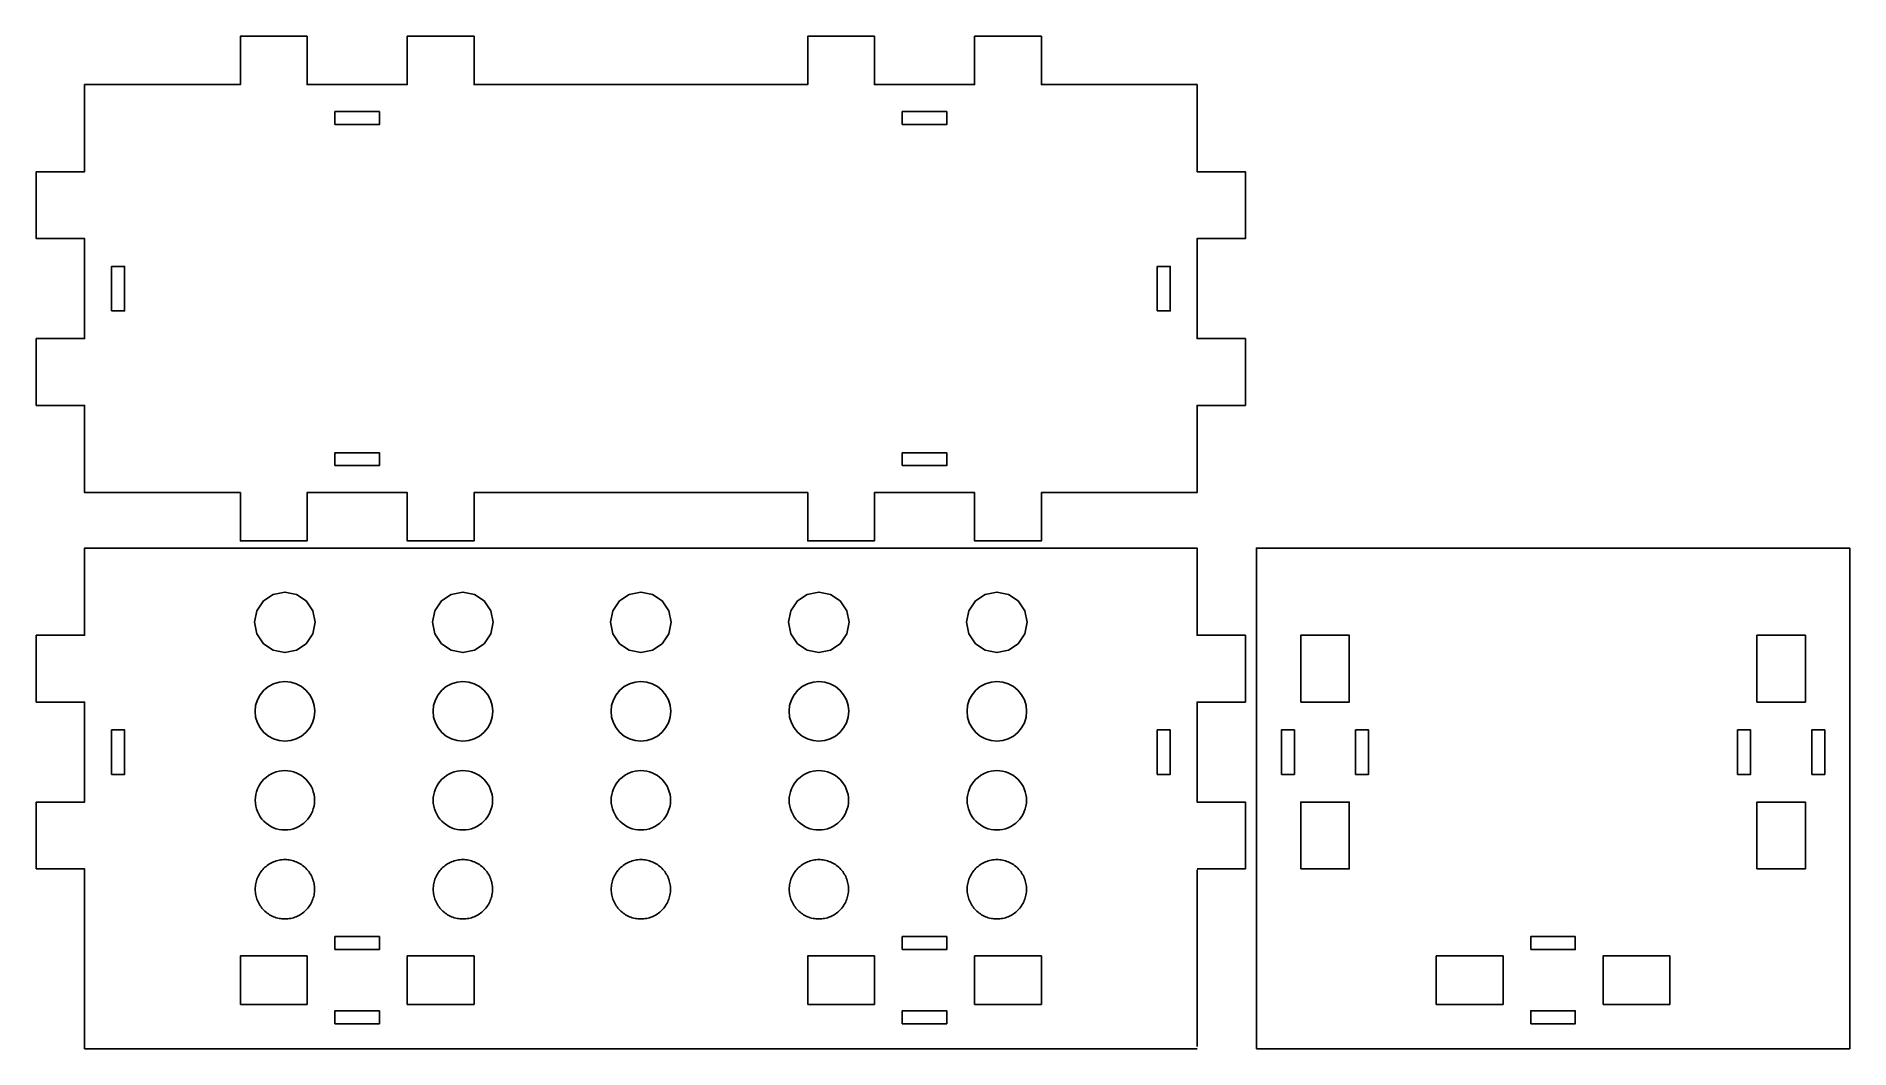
# Model space of a CAD drawing. Extents: x 2 to 246, y 53 to 189.
import ezdxf

# ---------------------------------------------------------------- set-up
doc = ezdxf.new("R2010")
doc.units = 0
doc.layers.get('0').update_dxf_attribs({"linetype": 'CONTINUOUS'})

msp = doc.modelspace()

# ---------------------------------------------------------------- linework, layer by layer
at = {"color": 7}
for points in [[(1.634055, 139.536019), (1.634055, 148.536018), (8.159055, 148.536018), (8.159055, 162.036019), (1.634055, 162.036019), (1.634055, 171.036018), (8.159055, 171.036018), (8.159055, 182.786019), (29.159056, 182.786019), (29.159056, 189.311019), (38.159055, 189.311019), (38.159055, 182.786019), (51.659056, 182.786019), (51.659056, 189.311019), (60.659055, 189.311019), (60.659055, 182.786019), (105.659055, 182.786019), (105.659055, 189.311019), (114.659054, 189.311019), (114.659054, 182.786019), (128.159056, 182.786019), (128.159056, 189.311019), (137.159055, 189.311019), (137.159055, 182.786019), (158.159055, 182.786019), (158.159055, 171.036018), (164.684055, 171.036018), (164.684055, 162.036019), (158.159055, 162.036019), (158.159055, 148.536018), (164.684055, 148.536018), (164.684055, 139.536019), (158.159055, 139.536019), (158.159055, 127.786018), (137.159055, 127.786018), (137.159055, 121.261018), (128.159056, 121.261018), (128.159056, 127.786018), (114.659054, 127.786018), (114.659054, 121.261018), (105.659055, 121.261018), (105.659055, 127.786018), (60.659055, 127.786018), (60.659055, 121.261018), (51.659056, 121.261018), (51.659056, 127.786018), (38.159055, 127.786018), (38.159055, 121.261018), (29.159056, 121.261018), (29.159056, 127.786018), (8.159055, 127.786018), (8.159055, 139.536019), (1.634055, 139.536019)], [(41.909055, 177.411017), (41.909055, 179.161018), (47.909054, 179.161018), (47.909054, 177.411017), (41.909055, 177.411017)], [(118.409054, 177.411017), (118.409054, 179.161018), (124.409056, 179.161018), (124.409056, 177.411017), (118.409054, 177.411017)], [(11.784055, 152.286017), (11.784055, 158.286017), (13.534055, 158.286017), (13.534055, 152.286017), (11.784055, 152.286017)], [(152.784054, 152.286017), (152.784054, 158.286017), (154.534054, 158.286017), (154.534054, 152.286017), (152.784054, 152.286017)], [(41.909055, 131.411019), (41.909055, 133.161017), (47.909054, 133.161017), (47.909054, 131.411019), (41.909055, 131.411019)], [(118.409054, 131.411019), (118.409054, 133.161017), (124.409056, 133.161017), (124.409056, 131.411019), (118.409054, 131.411019)], [(1.634055, 77.036017), (1.634055, 86.036019), (8.159055, 86.036019), (8.159055, 99.536017), (1.634055, 99.536017), (1.634055, 108.536019), (8.159055, 108.536019), (8.159055, 120.286019), (158.159055, 120.286019), (158.159055, 108.536019), (164.684055, 108.536019), (164.684055, 99.536017), (158.159055, 99.536017), (158.159055, 86.036019), (164.684055, 86.036019), (164.684055, 77.036017), (158.159055, 77.036017)], [(166.159056, 52.786019), (166.159056, 120.286019), (246.159054, 120.286019), (246.159054, 52.786019), (166.159056, 52.786019)], [(31.081054, 110.286017), (31.391056, 111.847019), (32.275055, 113.170017), (33.598056, 114.054019), (35.159055, 114.364018), (36.720055, 114.054019), (38.043056, 113.170017), (38.927055, 111.847019), (39.237054, 110.286017), (38.927055, 108.725017), (38.043056, 107.402019), (36.720055, 106.518017), (35.159055, 106.208019), (33.598056, 106.518017), (32.275055, 107.402019), (31.391056, 108.725017), (31.081054, 110.286017)], [(55.081054, 110.286017), (55.391056, 111.847019), (56.275055, 113.170017), (57.598056, 114.054019), (59.159055, 114.364018), (60.720055, 114.054019), (62.043056, 113.170017), (62.927055, 111.847019), (63.237056, 110.286017), (62.927055, 108.725017), (62.043056, 107.402019), (60.720055, 106.518017), (59.159055, 106.208019), (57.598056, 106.518017), (56.275055, 107.402019), (55.391056, 108.725017), (55.081054, 110.286017)], [(79.081054, 110.286017), (79.391056, 111.847019), (80.275055, 113.170017), (81.598056, 114.054019), (83.159055, 114.364018), (84.720055, 114.054019), (86.043056, 113.170017), (86.927055, 111.847019), (87.237056, 110.286017), (86.927055, 108.725017), (86.043056, 107.402019), (84.720055, 106.518017), (83.159055, 106.208019), (81.598056, 106.518017), (80.275055, 107.402019), (79.391056, 108.725017), (79.081054, 110.286017)], [(103.081054, 110.286017), (103.391056, 111.847019), (104.275055, 113.170017), (105.598056, 114.054019), (107.159055, 114.364018), (108.720055, 114.054019), (110.043056, 113.170017), (110.927055, 111.847019), (111.237056, 110.286017), (110.927055, 108.725017), (110.043056, 107.402019), (108.720055, 106.518017), (107.159055, 106.208019), (105.598056, 106.518017), (104.275055, 107.402019), (103.391056, 108.725017), (103.081054, 110.286017)], [(127.081054, 110.286017), (127.391056, 111.847019), (128.275055, 113.170017), (129.598056, 114.054019), (131.159055, 114.364018), (132.720055, 114.054019), (134.043056, 113.170017), (134.927055, 111.847019), (135.237056, 110.286017), (134.927055, 108.725017), (134.043056, 107.402019), (132.720055, 106.518017), (131.159055, 106.208019), (129.598056, 106.518017), (128.275055, 107.402019), (127.391056, 108.725017), (127.081054, 110.286017)], [(172.134056, 99.536016), (172.134056, 108.536018), (178.684055, 108.536018), (178.684055, 99.536016), (172.134056, 99.536016)], [(233.634054, 99.536017), (233.634054, 108.536019), (240.184054, 108.536019), (240.184054, 99.536017), (233.634054, 99.536017)], [(31.140056, 98.286018), (31.217054, 99.070017), (31.446055, 99.824019), (31.817056, 100.519017), (32.317055, 101.128019), (32.926054, 101.628018), (33.621054, 101.999018), (34.375056, 102.228019), (35.159055, 102.305018), (35.943055, 102.228019), (36.697054, 101.999018), (37.392054, 101.628018), (38.001056, 101.128019), (38.501055, 100.519017), (38.872056, 99.824019), (39.101056, 99.070017), (39.178055, 98.286018), (39.101056, 97.502019), (38.872056, 96.748017), (38.501055, 96.05302), (38.001056, 95.444018), (37.392054, 94.944019), (36.697054, 94.573018), (35.943055, 94.344017), (35.159055, 94.267019), (34.375056, 94.344017), (33.621054, 94.573018), (32.926054, 94.944019), (32.317055, 95.444018), (31.817056, 96.05302), (31.446055, 96.748017), (31.217054, 97.502019), (31.140056, 98.286018)], [(55.140056, 98.286018), (55.217054, 99.070017), (55.446055, 99.824019), (55.817056, 100.519017), (56.317055, 101.128019), (56.926054, 101.628018), (57.621054, 101.999018), (58.375056, 102.228019), (59.159055, 102.305018), (59.943055, 102.228019), (60.697056, 101.999018), (61.392054, 101.628018), (62.001056, 101.128019), (62.501055, 100.519017), (62.872056, 99.824019), (63.101056, 99.070017), (63.178055, 98.286018), (63.101056, 97.502019), (62.872056, 96.748017), (62.501055, 96.05302), (62.001056, 95.444018), (61.392054, 94.944019), (60.697056, 94.573018), (59.943055, 94.344017), (59.159055, 94.267019), (58.375056, 94.344017), (57.621054, 94.573018), (56.926054, 94.944019), (56.317055, 95.444018), (55.817056, 96.05302), (55.446055, 96.748017), (55.217054, 97.502019), (55.140056, 98.286018)], [(79.140056, 98.286018), (79.217054, 99.070017), (79.446055, 99.824019), (79.817056, 100.519017), (80.317055, 101.128019), (80.926054, 101.628018), (81.621054, 101.999018), (82.375056, 102.228019), (83.159055, 102.305018), (83.943055, 102.228019), (84.697056, 101.999018), (85.392054, 101.628018), (86.001056, 101.128019), (86.501055, 100.519017), (86.872056, 99.824019), (87.101056, 99.070017), (87.178055, 98.286018), (87.101056, 97.502019), (86.872056, 96.748017), (86.501055, 96.05302), (86.001056, 95.444018), (85.392054, 94.944019), (84.697056, 94.573018), (83.943055, 94.344017), (83.159055, 94.267019), (82.375056, 94.344017), (81.621054, 94.573018), (80.926054, 94.944019), (80.317055, 95.444018), (79.817056, 96.05302), (79.446055, 96.748017), (79.217054, 97.502019), (79.140056, 98.286018)], [(103.140056, 98.286018), (103.217054, 99.070017), (103.446055, 99.824019), (103.817056, 100.519017), (104.317055, 101.128019), (104.926054, 101.628018), (105.621054, 101.999018), (106.375056, 102.228019), (107.159055, 102.305018), (107.943055, 102.228019), (108.697056, 101.999018), (109.392054, 101.628018), (110.001056, 101.128019), (110.501055, 100.519017), (110.872056, 99.824019), (111.101056, 99.070017), (111.178055, 98.286018), (111.101056, 97.502019), (110.872056, 96.748017), (110.501055, 96.05302), (110.001056, 95.444018), (109.392054, 94.944019), (108.697056, 94.573018), (107.943055, 94.344017), (107.159055, 94.267019), (106.375056, 94.344017), (105.621054, 94.573018), (104.926054, 94.944019), (104.317055, 95.444018), (103.817056, 96.05302), (103.446055, 96.748017), (103.217054, 97.502019), (103.140056, 98.286018)], [(127.140056, 98.286018), (127.217054, 99.070017), (127.446055, 99.824019), (127.817056, 100.519017), (128.317055, 101.128019), (128.926054, 101.628018), (129.621054, 101.999018), (130.375056, 102.228019), (131.159055, 102.305018), (131.943054, 102.228019), (132.697056, 101.999018), (133.392054, 101.628018), (134.001056, 101.128019), (134.501055, 100.519017), (134.872055, 99.824019), (135.101056, 99.070017), (135.178055, 98.286018), (135.101056, 97.502019), (134.872055, 96.748017), (134.501055, 96.05302), (134.001056, 95.444018), (133.392054, 94.944019), (132.697056, 94.573018), (131.943054, 94.344017), (131.159055, 94.267019), (130.375056, 94.344017), (129.621054, 94.573018), (128.926054, 94.944019), (128.317055, 95.444018), (127.817056, 96.05302), (127.446055, 96.748017), (127.217054, 97.502019), (127.140056, 98.286018)], [(11.784055, 89.786018), (11.784055, 95.786018), (13.534055, 95.786018), (13.534055, 89.786018), (11.784055, 89.786018)], [(152.784054, 89.786018), (152.784054, 95.786018), (154.534054, 95.786018), (154.534054, 89.786018), (152.784054, 89.786018)], [(169.534055, 89.786018), (169.534055, 95.786017), (171.284056, 95.786017), (171.284056, 89.786018), (169.534055, 89.786018)], [(179.534058, 89.786018), (179.534058, 95.786017), (181.284056, 95.786017), (181.284056, 89.786018), (179.534058, 89.786018)], [(231.034054, 89.786018), (231.034054, 95.786018), (232.784055, 95.786018), (232.784055, 89.786018), (231.034054, 89.786018)], [(241.034056, 89.786018), (241.034056, 95.786018), (242.784054, 95.786018), (242.784054, 89.786018), (241.034056, 89.786018)], [(31.154054, 86.286017), (31.173047, 86.679017), (31.231055, 87.067019), (31.327056, 87.449018), (31.459054, 87.819017), (31.627056, 88.174019), (31.829056, 88.511017), (32.063055, 88.827019), (32.327054, 89.118018), (32.618056, 89.382017), (32.934055, 89.616019), (33.271054, 89.818019), (33.626055, 89.986018), (33.996054, 90.118019), (34.378056, 90.214017), (34.766055, 90.272019), (35.159055, 90.291013), (35.552055, 90.272025), (35.940055, 90.214017), (36.322054, 90.118019), (36.692055, 89.986018), (37.047054, 89.818019), (37.384056, 89.616019), (37.700054, 89.382017), (37.991054, 89.118018), (38.255056, 88.827019), (38.489055, 88.511017), (38.691055, 88.174019), (38.859054, 87.819017), (38.991055, 87.449018), (39.087055, 87.067019), (39.145055, 86.679017), (39.164048, 86.286017), (39.14506, 85.89302), (39.087055, 85.505018), (38.991055, 85.123019), (38.859054, 84.753017), (38.691055, 84.398018), (38.489055, 84.061019), (38.255056, 83.745018), (37.991054, 83.454018), (37.700054, 83.190019), (37.384056, 82.956018), (37.047054, 82.754017), (36.692055, 82.586019), (36.322054, 82.454018), (35.940055, 82.358017), (35.552055, 82.300017), (35.159055, 82.281024), (34.766055, 82.300012), (34.378056, 82.358017), (33.996054, 82.454018), (33.626055, 82.586019), (33.271054, 82.754017), (32.934055, 82.956018), (32.618056, 83.190019), (32.327054, 83.454018), (32.063055, 83.745018), (31.829056, 84.061019), (31.627056, 84.398018), (31.459054, 84.753017), (31.327056, 85.123019), (31.231055, 85.505018), (31.173056, 85.89302), (31.154062, 86.286017)], [(55.154054, 86.286017), (55.173047, 86.679017), (55.231055, 87.067019), (55.327056, 87.449018), (55.459054, 87.819017), (55.627056, 88.174019), (55.829056, 88.511017), (56.063055, 88.827019), (56.327054, 89.118018), (56.618056, 89.382017), (56.934055, 89.616019), (57.271054, 89.818019), (57.626055, 89.986018), (57.996054, 90.118019), (58.378056, 90.214017), (58.766055, 90.272019), (59.159055, 90.291013), (59.552055, 90.272025), (59.940055, 90.214017), (60.322054, 90.118019), (60.692055, 89.986018), (61.047054, 89.818019), (61.384056, 89.616019), (61.700054, 89.382017), (61.991054, 89.118018), (62.255056, 88.827019), (62.489055, 88.511017), (62.691055, 88.174019), (62.859054, 87.819017), (62.991055, 87.449018), (63.087055, 87.067019), (63.145055, 86.679017), (63.164048, 86.286017), (63.14506, 85.89302), (63.087055, 85.505018), (62.991055, 85.123019), (62.859054, 84.753017), (62.691055, 84.398018), (62.489055, 84.061019), (62.255056, 83.745018), (61.991054, 83.454018), (61.700054, 83.190019), (61.384056, 82.956018), (61.047054, 82.754017), (60.692055, 82.586019), (60.322054, 82.454018), (59.940055, 82.358017), (59.552055, 82.300017), (59.159055, 82.281024), (58.766055, 82.300012), (58.378056, 82.358017), (57.996054, 82.454018), (57.626055, 82.586019), (57.271054, 82.754017), (56.934055, 82.956018), (56.618056, 83.190019), (56.327054, 83.454018), (56.063055, 83.745018), (55.829056, 84.061019), (55.627056, 84.398018), (55.459054, 84.753017), (55.327056, 85.123019), (55.231055, 85.505018), (55.173056, 85.89302), (55.154062, 86.286017)], [(79.154054, 86.286017), (79.173047, 86.679017), (79.231055, 87.067019), (79.327056, 87.449018), (79.459054, 87.819017), (79.627055, 88.174019), (79.829056, 88.511017), (80.063055, 88.827019), (80.327054, 89.118018), (80.618056, 89.382017), (80.934055, 89.616019), (81.271056, 89.818019), (81.626055, 89.986018), (81.996054, 90.118019), (82.378056, 90.214017), (82.766055, 90.272019), (83.159055, 90.291013), (83.552055, 90.272025), (83.940055, 90.214017), (84.322054, 90.118019), (84.692055, 89.986018), (85.047054, 89.818019), (85.384056, 89.616019), (85.700054, 89.382017), (85.991054, 89.118018), (86.255056, 88.827019), (86.489055, 88.511017), (86.691055, 88.174019), (86.859056, 87.819017), (86.991055, 87.449018), (87.087055, 87.067019), (87.145055, 86.679017), (87.164048, 86.286017), (87.14506, 85.89302), (87.087055, 85.505018), (86.991055, 85.123019), (86.859056, 84.753017), (86.691055, 84.398018), (86.489055, 84.061019), (86.255056, 83.745018), (85.991054, 83.454018), (85.700054, 83.190019), (85.384056, 82.956018), (85.047054, 82.754017), (84.692055, 82.586019), (84.322054, 82.454018), (83.940055, 82.358017), (83.552055, 82.300017), (83.159055, 82.281024), (82.766055, 82.300012), (82.378056, 82.358017), (81.996054, 82.454018), (81.626055, 82.586019), (81.271056, 82.754017), (80.934055, 82.956018), (80.618056, 83.190019), (80.327054, 83.454018), (80.063055, 83.745018), (79.829056, 84.061019), (79.627055, 84.398018), (79.459054, 84.753017), (79.327056, 85.123019), (79.231055, 85.505018), (79.173056, 85.89302), (79.154062, 86.286017)], [(103.154054, 86.286017), (103.173047, 86.679017), (103.231055, 87.067019), (103.327056, 87.449018), (103.459054, 87.819017), (103.627055, 88.174019), (103.829056, 88.511017), (104.063055, 88.827019), (104.327054, 89.118018), (104.618056, 89.382017), (104.934055, 89.616019), (105.271056, 89.818019), (105.626055, 89.986018), (105.996054, 90.118019), (106.378056, 90.214017), (106.766055, 90.272019), (107.159055, 90.291013), (107.552055, 90.272025), (107.940054, 90.214017), (108.322056, 90.118019), (108.692055, 89.986018), (109.047054, 89.818019), (109.384056, 89.616019), (109.700054, 89.382017), (109.991054, 89.118018), (110.255056, 88.827019), (110.489055, 88.511017), (110.691055, 88.174019), (110.859056, 87.819017), (110.991055, 87.449018), (111.087055, 87.067019), (111.145055, 86.679017), (111.164048, 86.286017), (111.14506, 85.89302), (111.087055, 85.505018), (110.991055, 85.123019), (110.859056, 84.753017), (110.691055, 84.398018), (110.489055, 84.061019), (110.255056, 83.745018), (109.991054, 83.454018), (109.700054, 83.190019), (109.384056, 82.956018), (109.047054, 82.754017), (108.692055, 82.586019), (108.322056, 82.454018), (107.940054, 82.358017), (107.552055, 82.300017), (107.159055, 82.281024), (106.766055, 82.300012), (106.378056, 82.358017), (105.996054, 82.454018), (105.626055, 82.586019), (105.271056, 82.754017), (104.934055, 82.956018), (104.618056, 83.190019), (104.327054, 83.454018), (104.063055, 83.745018), (103.829056, 84.061019), (103.627055, 84.398018), (103.459054, 84.753017), (103.327056, 85.123019), (103.231055, 85.505018), (103.173056, 85.89302), (103.154062, 86.286017)], [(127.154054, 86.286017), (127.173047, 86.679017), (127.231055, 87.067019), (127.327056, 87.449018), (127.459054, 87.819017), (127.627055, 88.174019), (127.829056, 88.511017), (128.063055, 88.827019), (128.327054, 89.118018), (128.618056, 89.382017), (128.934055, 89.616019), (129.271056, 89.818019), (129.626055, 89.986018), (129.996054, 90.118019), (130.378056, 90.214017), (130.766055, 90.272019), (131.159055, 90.291013), (131.552055, 90.272025), (131.940054, 90.214017), (132.322056, 90.118019), (132.692055, 89.986018), (133.047054, 89.818019), (133.384056, 89.616019), (133.700054, 89.382017), (133.991054, 89.118018), (134.255056, 88.827019), (134.489055, 88.511017), (134.691055, 88.174019), (134.859056, 87.819017), (134.991054, 87.449018), (135.087055, 87.067019), (135.145055, 86.679017), (135.164048, 86.286017), (135.14506, 85.89302), (135.087055, 85.505018), (134.991054, 85.123019), (134.859056, 84.753017), (134.691055, 84.398018), (134.489055, 84.061019), (134.255056, 83.745018), (133.991054, 83.454018), (133.700054, 83.190019), (133.384056, 82.956018), (133.047054, 82.754017), (132.692055, 82.586019), (132.322056, 82.454018), (131.940054, 82.358017), (131.552055, 82.300017), (131.159055, 82.281024), (130.766055, 82.300012), (130.378056, 82.358017), (129.996054, 82.454018), (129.626055, 82.586019), (129.271056, 82.754017), (128.934055, 82.956018), (128.618056, 83.190019), (128.327054, 83.454018), (128.063055, 83.745018), (127.829056, 84.061019), (127.627055, 84.398018), (127.459054, 84.753017), (127.327056, 85.123019), (127.231055, 85.505018), (127.173056, 85.89302), (127.154062, 86.286017)], [(172.134056, 77.036016), (172.134056, 86.036018), (178.684055, 86.036018), (178.684055, 77.036016), (172.134056, 77.036016)], [(233.634054, 77.036017), (233.634054, 86.036019), (240.184054, 86.036019), (240.184054, 77.036017), (233.634054, 77.036017)], [(31.158056, 74.286018), (31.163051, 74.482019), (31.177052, 74.678019), (31.201044, 74.873018), (31.235055, 75.067017), (31.278054, 75.258017), (31.330056, 75.447018), (31.392055, 75.634019), (31.462054, 75.817017), (31.542056, 75.997019), (31.630056, 76.172019), (31.727055, 76.343017), (31.832056, 76.509018), (31.945055, 76.670017), (32.066055, 76.824017), (32.194054, 76.973019), (32.330054, 77.115019), (32.472054, 77.251019), (32.621056, 77.379019), (32.775054, 77.500018), (32.936056, 77.613017), (33.102056, 77.718018), (33.273055, 77.815018), (33.448055, 77.903018), (33.628056, 77.983019), (33.811055, 78.053019), (33.998055, 78.115017), (34.187054, 78.167017), (34.378056, 78.210019), (34.572056, 78.244018), (34.767054, 78.268007), (34.963055, 78.282017), (35.159055, 78.287012), (35.355056, 78.282022), (35.551056, 78.268019), (35.746055, 78.24403), (35.940055, 78.210019), (36.131054, 78.167017), (36.320055, 78.115017), (36.507056, 78.053019), (36.690054, 77.983019), (36.870056, 77.903018), (37.045056, 77.815018), (37.216055, 77.718018), (37.382055, 77.613017), (37.543054, 77.500018), (37.697054, 77.379019), (37.846054, 77.251019), (37.988054, 77.115019), (38.124054, 76.973019), (38.252056, 76.824017), (38.373056, 76.670017), (38.486055, 76.509018), (38.591055, 76.343017), (38.688055, 76.172019), (38.776055, 75.997019), (38.856054, 75.817017), (38.926056, 75.634019), (38.988055, 75.447018), (39.040054, 75.258017), (39.083056, 75.067017), (39.117056, 74.873018), (39.141044, 74.678019), (39.155054, 74.482019), (39.160049, 74.286018), (39.15506, 74.090018), (39.141056, 73.894017), (39.117067, 73.699019), (39.083056, 73.505019), (39.040054, 73.314019), (38.988055, 73.125018), (38.926056, 72.938018), (38.856054, 72.755019), (38.776055, 72.575018), (38.688055, 72.400017), (38.591055, 72.229019), (38.486055, 72.063019), (38.373056, 71.902019), (38.252056, 71.748019), (38.124054, 71.599017), (37.988054, 71.457017), (37.846054, 71.321017), (37.697054, 71.193018), (37.543054, 71.072018), (37.382055, 70.959019), (37.216055, 70.854018), (37.045056, 70.757018), (36.870056, 70.669019), (36.690054, 70.589017), (36.507056, 70.519018), (36.320055, 70.457019), (36.131054, 70.405017), (35.940055, 70.362017), (35.746055, 70.328018), (35.551056, 70.304029), (35.355056, 70.29002), (35.159055, 70.285021), (34.963055, 70.290014), (34.767054, 70.304015), (34.572056, 70.328007), (34.378056, 70.362017), (34.187054, 70.405017), (33.998055, 70.457019), (33.811055, 70.519018), (33.628056, 70.589017), (33.448055, 70.669019), (33.273055, 70.757018), (33.102056, 70.854018), (32.936056, 70.959019), (32.775054, 71.072018), (32.621056, 71.193018), (32.472054, 71.321017), (32.330054, 71.457017), (32.194054, 71.599017), (32.066055, 71.748019), (31.945055, 71.902019), (31.832056, 72.063019), (31.727055, 72.229019), (31.630056, 72.400017), (31.542056, 72.575018), (31.462054, 72.755019), (31.392055, 72.938018), (31.330056, 73.125018), (31.278054, 73.314019), (31.235055, 73.505019), (31.201055, 73.699019), (31.177066, 73.894017), (31.163057, 74.090018), (31.158059, 74.286018)], [(55.158056, 74.286018), (55.163051, 74.482019), (55.177052, 74.678019), (55.201044, 74.873018), (55.235054, 75.067017), (55.278054, 75.258017), (55.330056, 75.447018), (55.392055, 75.634019), (55.462054, 75.817017), (55.542056, 75.997019), (55.630056, 76.172019), (55.727055, 76.343017), (55.832056, 76.509018), (55.945055, 76.670017), (56.066055, 76.824017), (56.194054, 76.973019), (56.330054, 77.115019), (56.472054, 77.251019), (56.621056, 77.379019), (56.775054, 77.500018), (56.936056, 77.613017), (57.102056, 77.718018), (57.273055, 77.815018), (57.448055, 77.903018), (57.628056, 77.983019), (57.811055, 78.053019), (57.998055, 78.115017), (58.187054, 78.167017), (58.378056, 78.210019), (58.572056, 78.244018), (58.767054, 78.268007), (58.963055, 78.282017), (59.159055, 78.287012), (59.355056, 78.282022), (59.551056, 78.268019), (59.746055, 78.24403), (59.940055, 78.210019), (60.131054, 78.167017), (60.320055, 78.115017), (60.507056, 78.053019), (60.690054, 77.983019), (60.870056, 77.903018), (61.045056, 77.815018), (61.216055, 77.718018), (61.382055, 77.613017), (61.543054, 77.500018), (61.697054, 77.379019), (61.846054, 77.251019), (61.988054, 77.115019), (62.124054, 76.973019), (62.252056, 76.824017), (62.373056, 76.670017), (62.486055, 76.509018), (62.591055, 76.343017), (62.688055, 76.172019), (62.776055, 75.997019), (62.856056, 75.817017), (62.926056, 75.634019), (62.988055, 75.447018), (63.040054, 75.258017), (63.083056, 75.067017), (63.117055, 74.873018), (63.141044, 74.678019), (63.155054, 74.482019), (63.160049, 74.286018), (63.15506, 74.090018), (63.141056, 73.894017), (63.117067, 73.699019), (63.083056, 73.505019), (63.040054, 73.314019), (62.988055, 73.125018), (62.926056, 72.938018), (62.856056, 72.755019), (62.776055, 72.575018), (62.688055, 72.400017), (62.591055, 72.229019), (62.486055, 72.063019), (62.373056, 71.902019), (62.252056, 71.748019), (62.124054, 71.599017), (61.988054, 71.457017), (61.846054, 71.321017), (61.697054, 71.193018), (61.543054, 71.072018), (61.382055, 70.959019), (61.216055, 70.854018), (61.045056, 70.757018), (60.870056, 70.669019), (60.690054, 70.589017), (60.507056, 70.519018), (60.320055, 70.457019), (60.131054, 70.405017), (59.940055, 70.362017), (59.746055, 70.328018), (59.551056, 70.304029), (59.355056, 70.29002), (59.159055, 70.285021), (58.963055, 70.290014), (58.767054, 70.304015), (58.572056, 70.328007), (58.378056, 70.362017), (58.187054, 70.405017), (57.998055, 70.457019), (57.811055, 70.519018), (57.628056, 70.589017), (57.448055, 70.669019), (57.273055, 70.757018), (57.102056, 70.854018), (56.936056, 70.959019), (56.775054, 71.072018), (56.621056, 71.193018), (56.472054, 71.321017), (56.330054, 71.457017), (56.194054, 71.599017), (56.066055, 71.748019), (55.945055, 71.902019), (55.832056, 72.063019), (55.727055, 72.229019), (55.630056, 72.400017), (55.542056, 72.575018), (55.462054, 72.755019), (55.392055, 72.938018), (55.330056, 73.125018), (55.278054, 73.314019), (55.235054, 73.505019), (55.201055, 73.699019), (55.177066, 73.894017), (55.163057, 74.090018), (55.158059, 74.286018)], [(79.158056, 74.286018), (79.163051, 74.482019), (79.177052, 74.678019), (79.201044, 74.873018), (79.235054, 75.067017), (79.278054, 75.258017), (79.330056, 75.447018), (79.392055, 75.634019), (79.462054, 75.817017), (79.542056, 75.997019), (79.630056, 76.172019), (79.727055, 76.343017), (79.832056, 76.509018), (79.945055, 76.670017), (80.066055, 76.824017), (80.194054, 76.973019), (80.330054, 77.115019), (80.472054, 77.251019), (80.621056, 77.379019), (80.775054, 77.500018), (80.936056, 77.613017), (81.102056, 77.718018), (81.273055, 77.815018), (81.448055, 77.903018), (81.628056, 77.983019), (81.811055, 78.053019), (81.998055, 78.115017), (82.187054, 78.167017), (82.378056, 78.210019), (82.572056, 78.244018), (82.767054, 78.268007), (82.963055, 78.282017), (83.159055, 78.287012), (83.355056, 78.282022), (83.551056, 78.268019), (83.746055, 78.24403), (83.940055, 78.210019), (84.131054, 78.167017), (84.320055, 78.115017), (84.507056, 78.053019), (84.690054, 77.983019), (84.870056, 77.903018), (85.045056, 77.815018), (85.216055, 77.718018), (85.382055, 77.613017), (85.543054, 77.500018), (85.697054, 77.379019), (85.846054, 77.251019), (85.988054, 77.115019), (86.124054, 76.973019), (86.252056, 76.824017), (86.373056, 76.670017), (86.486055, 76.509018), (86.591055, 76.343017), (86.688055, 76.172019), (86.776055, 75.997019), (86.856056, 75.817017), (86.926056, 75.634019), (86.988055, 75.447018), (87.040054, 75.258017), (87.083056, 75.067017), (87.117055, 74.873018), (87.141044, 74.678019), (87.155054, 74.482019), (87.160049, 74.286018), (87.15506, 74.090018), (87.141056, 73.894017), (87.117067, 73.699019), (87.083056, 73.505019), (87.040054, 73.314019), (86.988055, 73.125018), (86.926056, 72.938018), (86.856056, 72.755019), (86.776055, 72.575018), (86.688055, 72.400017), (86.591055, 72.229019), (86.486055, 72.063019), (86.373056, 71.902019), (86.252056, 71.748019), (86.124054, 71.599017), (85.988054, 71.457017), (85.846054, 71.321017), (85.697054, 71.193018), (85.543054, 71.072018), (85.382055, 70.959019), (85.216055, 70.854018), (85.045056, 70.757018), (84.870056, 70.669019), (84.690054, 70.589017), (84.507056, 70.519018), (84.320055, 70.457019), (84.131054, 70.405017), (83.940055, 70.362017), (83.746055, 70.328018), (83.551056, 70.304029), (83.355056, 70.29002), (83.159055, 70.285021), (82.963055, 70.290014), (82.767054, 70.304015), (82.572056, 70.328007), (82.378056, 70.362017), (82.187054, 70.405017), (81.998055, 70.457019), (81.811055, 70.519018), (81.628056, 70.589017), (81.448055, 70.669019), (81.273055, 70.757018), (81.102056, 70.854018), (80.936056, 70.959019), (80.775054, 71.072018), (80.621056, 71.193018), (80.472054, 71.321017), (80.330054, 71.457017), (80.194054, 71.599017), (80.066055, 71.748019), (79.945055, 71.902019), (79.832056, 72.063019), (79.727055, 72.229019), (79.630056, 72.400017), (79.542056, 72.575018), (79.462054, 72.755019), (79.392055, 72.938018), (79.330056, 73.125018), (79.278054, 73.314019), (79.235054, 73.505019), (79.201055, 73.699019), (79.177066, 73.894017), (79.163057, 74.090018), (79.158059, 74.286018)], [(103.158056, 74.286018), (103.163051, 74.482019), (103.177052, 74.678019), (103.201044, 74.873018), (103.235054, 75.067017), (103.278054, 75.258017), (103.330056, 75.447018), (103.392055, 75.634019), (103.462054, 75.817017), (103.542056, 75.997019), (103.630055, 76.172019), (103.727055, 76.343017), (103.832056, 76.509018), (103.945055, 76.670017), (104.066055, 76.824017), (104.194054, 76.973019), (104.330054, 77.115019), (104.472054, 77.251019), (104.621056, 77.379019), (104.775054, 77.500018), (104.936056, 77.613017), (105.102056, 77.718018), (105.273054, 77.815018), (105.448055, 77.903018), (105.628056, 77.983019), (105.811055, 78.053019), (105.998055, 78.115017), (106.187054, 78.167017), (106.378056, 78.210019), (106.572056, 78.244018), (106.767054, 78.268007), (106.963055, 78.282017), (107.159055, 78.287012), (107.355056, 78.282022), (107.551056, 78.268019), (107.746055, 78.24403), (107.940054, 78.210019), (108.131054, 78.167017), (108.320055, 78.115017), (108.507056, 78.053019), (108.690054, 77.983019), (108.870056, 77.903018), (109.045056, 77.815018), (109.216055, 77.718018), (109.382055, 77.613017), (109.543054, 77.500018), (109.697054, 77.379019), (109.846056, 77.251019), (109.988054, 77.115019), (110.124054, 76.973019), (110.252056, 76.824017), (110.373056, 76.670017), (110.486055, 76.509018), (110.591055, 76.343017), (110.688055, 76.172019), (110.776055, 75.997019), (110.856056, 75.817017), (110.926056, 75.634019), (110.988054, 75.447018), (111.040054, 75.258017), (111.083056, 75.067017), (111.117055, 74.873018), (111.141044, 74.678019), (111.155054, 74.482019), (111.160049, 74.286018), (111.155059, 74.090018), (111.141056, 73.894017), (111.117067, 73.699019), (111.083056, 73.505019), (111.040054, 73.314019), (110.988054, 73.125018), (110.926056, 72.938018), (110.856056, 72.755019), (110.776055, 72.575018), (110.688055, 72.400017), (110.591055, 72.229019), (110.486055, 72.063019), (110.373056, 71.902019), (110.252056, 71.748019), (110.124054, 71.599017), (109.988054, 71.457017), (109.846056, 71.321017), (109.697054, 71.193018), (109.543054, 71.072018), (109.382055, 70.959019), (109.216055, 70.854018), (109.045056, 70.757018), (108.870056, 70.669019), (108.690054, 70.589017), (108.507056, 70.519018), (108.320055, 70.457019), (108.131054, 70.405017), (107.940054, 70.362017), (107.746055, 70.328018), (107.551056, 70.304029), (107.355056, 70.29002), (107.159055, 70.285021), (106.963055, 70.290014), (106.767054, 70.304015), (106.572056, 70.328007), (106.378056, 70.362017), (106.187054, 70.405017), (105.998055, 70.457019), (105.811055, 70.519018), (105.628056, 70.589017), (105.448055, 70.669019), (105.273054, 70.757018), (105.102056, 70.854018), (104.936056, 70.959019), (104.775054, 71.072018), (104.621056, 71.193018), (104.472054, 71.321017), (104.330054, 71.457017), (104.194054, 71.599017), (104.066055, 71.748019), (103.945055, 71.902019), (103.832056, 72.063019), (103.727055, 72.229019), (103.630055, 72.400017), (103.542056, 72.575018), (103.462054, 72.755019), (103.392055, 72.938018), (103.330056, 73.125018), (103.278054, 73.314019), (103.235054, 73.505019), (103.201055, 73.699019), (103.177066, 73.894017), (103.163057, 74.090018), (103.158059, 74.286018)], [(127.158056, 74.286018), (127.163051, 74.482019), (127.177052, 74.678019), (127.201044, 74.873018), (127.235054, 75.067017), (127.278054, 75.258017), (127.330056, 75.447018), (127.392055, 75.634019), (127.462054, 75.817017), (127.542056, 75.997019), (127.630055, 76.172019), (127.727055, 76.343017), (127.832056, 76.509018), (127.945055, 76.670017), (128.066055, 76.824017), (128.194054, 76.973019), (128.330054, 77.115019), (128.472054, 77.251019), (128.621056, 77.379019), (128.775054, 77.500018), (128.936056, 77.613017), (129.102056, 77.718018), (129.273054, 77.815018), (129.448055, 77.903018), (129.628056, 77.983019), (129.811055, 78.053019), (129.998055, 78.115017), (130.187054, 78.167017), (130.378056, 78.210019), (130.572056, 78.244018), (130.767054, 78.268007), (130.963055, 78.282017), (131.159055, 78.287012), (131.355056, 78.282022), (131.551056, 78.268019), (131.746055, 78.24403), (131.940054, 78.210019), (132.131054, 78.167017), (132.320055, 78.115017), (132.507056, 78.053019), (132.690054, 77.983019), (132.870056, 77.903018), (133.045056, 77.815018), (133.216055, 77.718018), (133.382055, 77.613017), (133.543054, 77.500018), (133.697054, 77.379019), (133.846056, 77.251019), (133.988054, 77.115019), (134.124054, 76.973019), (134.252056, 76.824017), (134.373056, 76.670017), (134.486055, 76.509018), (134.591055, 76.343017), (134.688055, 76.172019), (134.776055, 75.997019), (134.856056, 75.817017), (134.926056, 75.634019), (134.988054, 75.447018), (135.040054, 75.258017), (135.083056, 75.067017), (135.117055, 74.873018), (135.141044, 74.678019), (135.155054, 74.482019), (135.160049, 74.286018), (135.155059, 74.090018), (135.141056, 73.894017), (135.117067, 73.699019), (135.083056, 73.505019), (135.040054, 73.314019), (134.988054, 73.125018), (134.926056, 72.938018), (134.856056, 72.755019), (134.776055, 72.575018), (134.688055, 72.400017), (134.591055, 72.229019), (134.486055, 72.063019), (134.373056, 71.902019), (134.252056, 71.748019), (134.124054, 71.599017), (133.988054, 71.457017), (133.846056, 71.321017), (133.697054, 71.193018), (133.543054, 71.072018), (133.382055, 70.959019), (133.216055, 70.854018), (133.045056, 70.757018), (132.870056, 70.669019), (132.690054, 70.589017), (132.507056, 70.519018), (132.320055, 70.457019), (132.131054, 70.405017), (131.940054, 70.362017), (131.746055, 70.328018), (131.551056, 70.304029), (131.355056, 70.29002), (131.159055, 70.285021), (130.963055, 70.290014), (130.767054, 70.304015), (130.572056, 70.328007), (130.378056, 70.362017), (130.187054, 70.405017), (129.998055, 70.457019), (129.811055, 70.519018), (129.628056, 70.589017), (129.448055, 70.669019), (129.273054, 70.757018), (129.102056, 70.854018), (128.936056, 70.959019), (128.775054, 71.072018), (128.621056, 71.193018), (128.472054, 71.321017), (128.330054, 71.457017), (128.194054, 71.599017), (128.066055, 71.748019), (127.945055, 71.902019), (127.832056, 72.063019), (127.727055, 72.229019), (127.630055, 72.400017), (127.542056, 72.575018), (127.462054, 72.755019), (127.392055, 72.938018), (127.330056, 73.125018), (127.278054, 73.314019), (127.235054, 73.505019), (127.201055, 73.699019), (127.177066, 73.894017), (127.163057, 74.090018), (127.158059, 74.286018)], [(158.159055, 52.786019), (8.159055, 52.786019), (8.159055, 77.036017), (1.634055, 77.036017)], [(158.159055, 76.891076), (158.159055, 53.072074)], [(41.909055, 66.161018), (41.909055, 67.911019), (47.909054, 67.911019), (47.909054, 66.161018), (41.909055, 66.161018)], [(118.409054, 66.161017), (118.409054, 67.911018), (124.409053, 67.911018), (124.409053, 66.161017), (118.409054, 66.161017)], [(203.159055, 66.161018), (203.159055, 67.911019), (209.159054, 67.911019), (209.159054, 66.161018), (203.159055, 66.161018)], [(29.159056, 58.761019), (29.159056, 65.311019), (38.159055, 65.311019), (38.159055, 58.761019), (29.159056, 58.761019)], [(51.659056, 58.761019), (51.659056, 65.311019), (60.659055, 65.311019), (60.659055, 58.761019), (51.659056, 58.761019)], [(105.659055, 58.761018), (105.659055, 65.311018), (114.659054, 65.311018), (114.659054, 58.761018), (105.659055, 58.761018)], [(128.159056, 58.761018), (128.159056, 65.311018), (137.159055, 65.311018), (137.159055, 58.761018), (128.159056, 58.761018)], [(190.409054, 58.761019), (190.409054, 65.311019), (199.409056, 65.311019), (199.409056, 58.761019), (190.409054, 58.761019)], [(212.909054, 58.761019), (212.909054, 65.311019), (221.909056, 65.311019), (221.909056, 58.761019), (212.909054, 58.761019)], [(41.909055, 56.161018), (41.909055, 57.911019), (47.909054, 57.911019), (47.909054, 56.161018), (41.909055, 56.161018)], [(118.409054, 56.161018), (118.409054, 57.911018), (124.409053, 57.911018), (124.409053, 56.161018), (118.409054, 56.161018)], [(203.159055, 56.161018), (203.159055, 57.911019), (209.159054, 57.911019), (209.159054, 56.161018), (203.159055, 56.161018)]]:
    msp.add_lwpolyline(points, dxfattribs=at)

doc.saveas('drawing.dxf')
